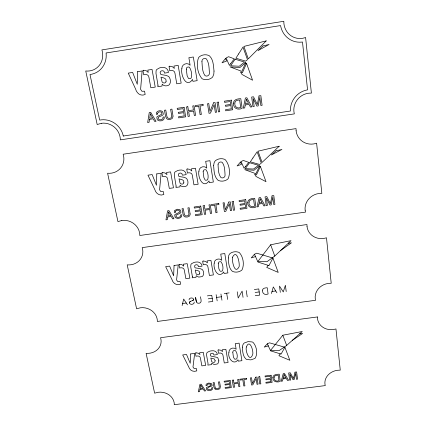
<?xml version="1.0" encoding="UTF-8"?>
<svg xmlns="http://www.w3.org/2000/svg" width="426" height="426" viewBox="0 0 426 426"><rect width="100%" height="100%" fill="white"/><g stroke="black" fill="none" stroke-linecap="round" stroke-linejoin="round"><path stroke-width="0.64" d="M182.136 305.564L183.665 299.047L187.483 304.846M271.437 293.53L273.306 286.922L276.868 292.8M272.928 258.06L268.982 265.584L257.97 262.075L254.46 254.242L256.756 253.188L272.928 258.06L278.21 272.416L266.724 267.395L268.146 265.254M284.893 347.259L281.091 354.075L270.627 350.88L267.336 343.787L269.53 342.829L284.893 347.259L289.834 360.268L278.929 355.71L280.297 353.772M270.659 244.774L257.975 261.394L266.932 261.74L274.77 256.058L291.017 240.653L270.659 244.774L274.77 256.058M282.816 335.225L270.638 350.263L279.158 350.582L286.661 345.443L302.215 331.508L282.816 335.225L286.661 345.443M254.46 254.242L251.228 257.911L255.557 256.558M267.336 343.787L264.237 347.105L268.369 345.885M280.771 250.371L291.437 242.804L288.29 243.241M292.401 340.299L302.598 333.457L299.6 333.851M189.075 299.899C188.862 298.099 191.428 297.566 192.706 298.221A1.502 1.369 5.5 0 1 193.351 298.914L193.335 300.128C192.147 301.182 188.356 301.15 189.751 303.589C190.752 304.654 192.584 304.468 193.654 303.61A1.858 1.688 5.4 0 0 194.165 302.524L194.128 302.045M190.427 301.379L189.591 302.039L189.479 303.056M192.643 300.618L193.329 300.128L193.441 299.201M101.276 123.306L97.187 124.53L85.738 70.993L87.767 71.078A17.333 16.05 57.8 0 0 102.362 51.716L101.889 49.901L283.812 21.3L283.918 23.723A17.695 16.619 -70.8 0 0 304.808 37.754L305.596 37.493L311.395 93.129L310.597 93.108A16.438 15.741 -48.7 0 0 293.924 111.75L294.334 113.88L120.308 139.877L120.239 138.237A16.545 15.554 41 0 0 119.988 136.57A16.151 15.187 41 0 0 101.276 123.3M121.841 220.492L117.938 221.595L107.597 173.233L109.525 173.307A15.916 14.963 36.4 0 0 123.583 155.863L123.146 154.223L296.027 128.615L296.118 130.793M207.355 295.878L211.738 295.287L212.787 301.432L208.42 302.023M224.22 293.562L229.124 292.896M254.338 289.526L258.758 288.929L259.652 295.122L255.249 295.713M216.594 297.423L221.387 296.778M208.25 298.818L212.249 298.275M255.158 292.481L259.189 291.938M182.621 303.52L186.284 303.024M272.033 291.453L275.75 290.953M215.694 388.262L215.103 387.261L214.235 382.5L213.106 382.649L213.964 387.266L214.848 388.885A2.503 2.167 1.3 0 0 215.838 389.428L217.633 389.529L219.31 388.986A2.503 2.173 1.2 0 0 220.066 388.219L220.359 386.451L219.582 381.818L218.447 381.962L219.268 386.733L219.007 387.905A1.512 1.31 1.2 0 1 218.549 388.363L216.36 388.618A1.645 1.427 1.3 0 1 215.694 388.262M196.461 302.018L195.598 297.423C195.917 299.419 195.784 303.892 199.048 303.28C202.43 302.998 200.8 298.722 200.358 296.778M216.131 294.664L217.169 300.847M220.929 294.015L221.951 300.202M226.68 293.226L227.686 299.43M237.234 291.799L238.209 298.008L242.096 291.144L243.049 297.359M246.265 290.58L247.208 296.8M305.16 210.183L305.517 212.111L139.787 235.498L139.739 234.007A15.48 14.319 20.8 0 0 139.515 232.505A15.107 13.978 20.7 0 0 121.841 220.487M280.319 292.337L279.488 286.086L283.269 291.938L285.399 285.282L286.208 291.538M307.034 226.515L306.96 224.545L142.193 247.623L142.588 249.109A14.953 13.754 18.3 0 1 129.035 264.924L127.204 264.85L136.597 308.797L140.33 307.796A14.335 12.796 11.1 0 1 156.928 318.078A14.686 13.11 11.2 0 1 157.279 320.107L157.316 321.46L315.57 300.298L315.24 298.546A14.644 13.158 -14.4 0 1 330.501 283.274L331.22 283.29L326.481 237.772L325.762 237.99A15.251 14.18 -20.8 0 1 307.018 226.52M305.133 210.183A15.411 14.431 -23.1 0 1 321.082 193.361L321.838 193.377L316.614 143.205L315.863 143.445A16.199 15.501 -42.3 0 1 296.097 130.793M218.868 360.875L218.037 363.394A3.062 2.694 1.5 0 1 217.143 364.044L214.076 364.459L211.738 363.208L211.509 364.629L207.877 365.098L208.016 363.319L206.583 355.178L206.743 353.229A3.014 2.662 2.2 0 1 207.403 352.275L209.81 351.141A12.727 11.193 1.8 0 1 211.871 350.806C214.347 350.364 217.244 351.823 217.345 354.576L213.911 355.023C214.113 352.158 208.98 352.914 210.465 355.582A1.251 1.108 2 0 0 211.03 356.115L217.148 357.393A3.264 2.876 1.6 0 1 217.92 358.058L218.868 360.875M157.551 113.817L157.545 114.189L156.358 114.37L156.385 112.959A2.583 2.497 49.2 0 1 156.779 112.134C157.998 110.685 160.373 110.313 162.008 111.239A2.625 2.545 49.5 0 1 162.833 112.065L163.286 114.046A1.976 1.912 49.4 0 1 163.014 114.743C161.88 116.607 157.625 115.947 158.174 118.732C158.919 120.249 161.236 119.972 162.412 119.131A2.045 1.981 47.7 0 0 162.918 118.465L163.046 117.102L164.271 116.921C165.064 120.382 160.224 121.985 157.822 120.212A2.503 2.418 47.3 0 1 157.178 119.482L156.837 117.304A2.226 2.151 47.4 0 1 157.183 116.596L161.608 114.29L161.917 112.874A1.443 1.395 49.5 0 0 161.305 112.134C159.958 111.431 157.561 112.017 157.551 113.817M215.135 360.678L214.821 361.892A1.187 1.044 1.7 0 1 214.326 362.238L213.974 362.324A2.615 2.3 1.7 0 1 212.739 362.217L212.148 361.946A2.061 1.816 1.8 0 1 211.663 361.498L210.817 358.026L214.353 358.99L215.135 360.678M246.377 346.972C245.041 350.422 249.508 363.064 252.677 354.592C253.832 351.232 249.668 338.164 246.377 346.972M214.022 71.078L213.788 74.204L212.787 76.712A5.597 5.453 81.2 0 1 211.924 77.708C209.47 79.683 205.817 80.242 202.882 79.098A5.602 5.453 79.5 0 1 201.764 78.405C197.456 72.984 196.082 64.273 198.516 57.787A5.671 5.49 80.7 0 1 199.379 56.77C201.849 54.757 205.55 54.182 208.516 55.353A5.671 5.485 82.2 0 1 209.645 56.056C213.517 59.912 213.421 65.998 214.022 71.078M213.65 165.544C214.028 170.432 213.99 176.359 217.761 180.006A5.187 5.048 2.5 0 0 218.815 180.629C221.616 181.657 225.035 181.172 227.42 179.383A5.181 5.048 0.9 0 0 228.24 178.483C230.652 172.7 229.406 164.676 225.413 159.856A5.213 5.107 2.2 0 0 224.348 159.218C221.52 158.168 218.059 158.664 215.657 160.49A5.218 5.107 4.3 0 0 214.832 161.406L214.097 162.87L213.65 165.544M157.987 85.168L157.812 86.702L162.008 86.057L162.226 84.146C163.675 86.095 166.475 86.297 168.52 85.253A3.653 3.525 62.8 0 0 169.537 84.375C170.996 82.255 170.538 79.268 169.228 77.191A3.898 3.759 63.5 0 0 168.307 76.297L166.129 75.413L161.172 74.593A1.502 1.443 64.3 0 1 160.495 73.879C158.499 70.428 164.787 69.262 164.479 73.112L168.446 72.5C168.361 69.193 165.171 66.781 161.971 67.43A15.187 14.638 62 0 0 159.59 67.888L156.832 69.433A3.616 3.467 64.2 0 0 156.102 70.711L155.98 73.347L157.987 85.168M228.922 352.451C227.362 357.702 233.602 366.051 237.974 359.784L238.256 361.163L241.909 360.694L239.103 343.138L235.248 343.644L236.153 349.235C233.629 346.583 228.458 348.617 228.922 352.451M317.466 316.949L317.524 318.733A14.463 12.86 -13.2 0 0 335.283 329.122L335.965 328.931L340.262 370.167L339.575 370.151A13.936 11.96 -10.5 0 0 324.937 384.002L325.267 385.594L174.261 404.7L174.239 403.47A13.967 11.944 6.5 0 0 174.064 402.224A13.632 11.656 6.4 0 0 158.195 392.266L154.627 393.182L146.102 353.303L147.849 353.367A14.165 12.519 9.7 0 0 160.9 339.053L160.538 337.712L317.466 316.949M212.052 385.072L212.02 385.471A1.672 1.454 1.9 0 1 211.77 385.993C207.26 386.952 205.241 390.866 211.152 389.268A1.736 1.507 2 0 0 211.61 388.773L211.743 387.756L212.808 387.617C213.224 390.493 209.102 391.27 207.164 390.062A2.125 1.837 2.1 0 1 206.626 389.518L206.376 387.894A1.89 1.635 2.1 0 1 206.69 387.367L210.566 385.652L210.865 384.598A1.225 1.06 2 0 0 210.348 384.044L208.08 384.044L207.27 384.651L207.057 385.573L206.024 385.7L206.077 384.651A2.189 1.896 2.2 0 1 206.434 384.034L208.681 383.043L210.971 383.379A2.226 1.933 2 0 1 211.669 383.996L212.052 385.072M175.448 211.951L175.443 212.292L174.309 212.452L174.346 211.179A2.412 2.295 14.4 0 1 174.729 210.433L177.184 209.23L179.708 209.624A2.46 2.338 14 0 1 180.491 210.375L180.901 212.164A1.848 1.752 13.8 0 1 180.64 212.792C179.538 214.507 175.565 213.809 176.002 216.392C176.742 217.792 178.893 217.505 180.028 216.759A1.917 1.821 13.4 0 0 180.517 216.158L180.645 214.928L181.817 214.763C182.466 218.011 177.882 219.289 175.65 217.734A2.343 2.221 13.8 0 1 175.049 217.074L174.74 215.109A2.082 1.976 13.9 0 1 175.075 214.464L179.309 212.382L179.612 211.104A1.347 1.283 14 0 0 179.037 210.433C177.775 209.821 175.517 210.268 175.448 211.951M228.299 257.954C228.608 262.395 228.586 267.832 232.111 271.074A4.942 4.579 -1.5 0 0 233.118 271.644C235.786 272.576 239.002 272.15 241.318 270.515A4.942 4.579 -2.1 0 0 242.112 269.706C244.46 264.509 243.289 257.091 239.545 252.804A4.968 4.633 -2 0 0 238.533 252.224C235.839 251.271 232.58 251.707 230.248 253.369A4.968 4.633 -1.4 0 0 229.454 254.2L228.746 255.525L228.299 257.954M176.108 186.077L175.933 187.456L179.921 186.881L180.145 185.156C181.561 186.945 184.176 187.078 186.119 186.162A3.381 3.259 17.2 0 0 187.089 185.363C188.489 183.489 188.09 180.741 186.854 178.888A3.61 3.483 17.9 0 0 185.992 178.073L183.931 177.28L179.224 176.534A1.39 1.342 20.6 0 1 178.59 175.89C176.779 172.727 182.647 171.726 182.376 175.203L186.151 174.649C186.066 171.545 182.972 169.5 180.049 170.075A14.069 13.547 17.9 0 0 177.78 170.485L175.145 171.875A3.339 3.222 21.6 0 0 174.442 173.031L174.303 175.405L176.108 186.077M137.518 71.685L137.273 84.289L132.656 72.436L128.253 73.118L135.543 88.912C136.645 93.241 140.612 96.574 145.165 94.503L144.542 91.169L141.938 91.286L140.612 89.338L142.119 70.972L137.518 71.685M242.41 347.126C242.655 351.162 242.655 356.152 245.946 359.022A4.707 4.153 -2.3 0 0 246.899 359.533L250.935 359.869L254.716 358.522A4.702 4.148 -2.6 0 0 255.478 357.787C257.757 353.127 256.654 346.269 253.15 342.472A4.729 4.196 -2.6 0 0 252.192 341.945L248.113 341.604L244.3 342.978A4.729 4.196 -2.3 0 0 243.539 343.729L242.852 344.932L242.41 347.126M192.371 276.554L192.19 277.811L196.003 277.289L196.226 275.723L198.692 277.102L201.913 276.639A3.216 2.966 4.9 0 0 202.845 275.92C204.187 274.248 203.836 271.708 202.675 270.036A3.429 3.168 5 0 0 201.855 269.301L199.9 268.577L195.422 267.901A1.315 1.219 5.9 0 1 194.82 267.31C193.18 264.408 198.67 263.534 198.436 266.692L202.036 266.191C201.945 263.268 198.947 261.532 196.253 262.038A13.371 12.338 5.3 0 0 194.091 262.411L191.572 263.667A3.168 2.934 6.4 0 0 190.891 264.716L190.741 266.868L192.371 276.554M233.491 103.167C232.926 108.183 237.841 110.515 242.144 108.332L240.796 98.704C237.958 98.662 233.453 99.455 233.491 103.167M156.779 173.893L156.438 185.262L152.157 174.564L147.966 175.177L154.75 189.437C155.815 193.516 159.654 196.317 163.845 194.49L163.28 191.482L160.804 191.588L159.564 189.826L161.156 173.254L156.779 173.893M234.848 102.986C234.135 106.351 237.415 109.285 240.674 107.432L239.636 100.014C237.745 100.014 234.886 100.563 234.848 102.986M247.735 202.382C247.186 207.127 252.038 208.942 255.925 207.057L254.711 198.356C252.112 198.372 247.783 198.899 247.735 202.382M201.935 61.493C202.302 66.184 202.148 71.643 204.975 75.599C206.802 76.984 209.672 75.402 209.416 73.07C209.06 68.368 209.219 62.904 206.397 58.921C204.555 57.494 201.652 59.145 201.935 61.493M174.058 265.483L173.632 275.808L169.644 266.096L165.65 266.644L171.987 279.594C173.025 283.45 176.742 285.809 180.613 284.19L180.102 281.458L177.738 281.554L176.572 279.951L178.233 264.908L174.058 265.483M249.029 202.217C248.331 205.412 251.58 207.888 254.535 206.243L253.598 199.538C251.857 199.57 249.119 199.954 249.029 202.217M181.854 68.724C180.438 74.587 186.167 88.922 192.541 79.454L192.914 81.318L197.131 80.668L193.345 56.999L188.883 57.696L190.108 65.242C187.36 61.818 181.423 64.369 181.854 68.724M218.048 164.75C218.352 168.978 218.197 173.952 220.833 177.477C222.521 178.696 225.248 177.386 225.066 175.198C224.774 170.959 224.933 165.98 222.308 162.439C220.604 161.177 217.851 162.546 218.048 164.75M186.29 69.182L187.136 75.743L188.409 78.325A1.672 1.624 71.6 0 0 189.224 78.693L190.534 78.49A1.704 1.656 71.8 0 0 191.205 77.894C192.137 74.529 191.434 70.269 189.49 67.361A1.715 1.661 73.5 0 0 188.659 66.994L187.344 67.196A1.688 1.635 73.3 0 0 186.684 67.798L186.29 69.182M190.71 353.91L190.214 363.266L186.503 354.459L182.69 354.959L188.617 366.701C189.629 370.332 193.212 372.303 196.796 370.876L196.333 368.399L194.08 368.479L192.983 367.026L194.687 353.388L190.71 353.91M198.921 171.252C197.515 176.886 203.074 189.41 208.99 180.944L209.326 182.621L213.341 182.04L209.927 160.693L205.683 161.316L206.786 168.121C204.214 165.086 198.654 167.194 198.921 171.252M262.608 290.069C261.809 293.349 265.174 295.596 268.108 293.983L267.235 287.742C265.632 287.944 262.831 287.848 262.608 290.069M272.874 377.489C272.31 381.558 277.172 382.937 280.26 381.361L279.259 374.182C277.044 374.3 273.066 374.422 272.874 377.489M232.495 257.235C231.728 260.329 234.572 275.414 239.108 266.719C239.918 263.603 237.01 248.433 232.495 257.235M274.051 377.356C273.401 380.237 276.554 381.973 279.009 380.684L278.231 375.157L275.111 375.748L274.051 377.356M173.004 116.074L172.69 117.704A2.945 2.865 48.8 0 1 171.838 118.732L169.91 119.466L167.833 119.339A2.945 2.86 48.6 0 1 166.672 118.609L165.592 116.447L164.452 110.254L165.757 110.057L166.912 116.431L167.631 117.773A1.933 1.88 48.7 0 0 168.414 118.252L169.82 118.327L170.938 117.901A1.779 1.731 48.7 0 0 171.449 117.283L171.71 115.712L170.613 109.322L171.918 109.125L173.004 116.074M203.133 171.673L203.884 177.589L205.071 179.921A1.55 1.507 9.7 0 0 205.843 180.257L207.089 180.076A1.576 1.528 9.5 0 0 207.734 179.538C208.649 176.524 207.994 172.615 206.184 170.033A1.582 1.544 11.5 0 0 205.401 169.697L204.145 169.883A1.555 1.518 11.6 0 0 203.516 170.421L203.133 171.673M214.225 263.119C212.84 268.534 218.245 279.531 223.751 271.921L224.06 273.444L227.889 272.922L224.79 253.55L220.743 254.109L221.744 260.281C219.315 257.576 214.102 259.327 214.225 263.119M190.124 214.006L189.815 215.476A2.758 2.625 11.4 0 1 188.995 216.408L187.158 217.068L185.182 216.951A2.758 2.625 11.7 0 1 184.085 216.291L183.073 214.337L182.046 208.735L183.286 208.559L184.33 214.326L185.001 215.535A1.816 1.725 11.7 0 0 185.741 215.966L188.143 215.652A1.667 1.587 11.4 0 0 188.638 215.093L188.899 213.676L187.909 207.899L189.149 207.723L190.124 214.006M218.234 263.502L218.905 268.875L220.024 270.989A1.475 1.369 1.2 0 0 220.753 271.293L221.946 271.133A1.502 1.39 1.1 0 0 222.558 270.643C223.458 267.927 222.851 264.322 221.158 262.017A1.507 1.4 1.4 0 0 220.412 261.713L219.214 261.878A1.48 1.379 1.4 0 0 218.607 262.373L218.234 263.502M232.788 352.148L233.389 357.015L234.433 358.937A1.406 1.241 -0.7 0 0 235.131 359.209L236.265 359.065A1.427 1.262 -0.8 0 0 236.851 358.623C237.735 356.184 237.165 352.856 235.583 350.806A1.432 1.267 -0.7 0 0 234.875 350.529L233.736 350.678A1.411 1.246 -0.7 0 0 233.155 351.12L232.788 352.148M166.092 81.201L165.762 82.362L164.793 82.948A3.12 3.009 62.9 0 1 163.355 82.809L162.663 82.442A2.46 2.37 62.7 0 1 162.082 81.845L160.985 77.17C163.147 77.846 166.539 77.99 166.092 81.201M183.846 182.498L183.521 183.547L182.594 184.075A2.891 2.785 18.4 0 1 181.231 183.947L180.576 183.617A2.279 2.194 18.3 0 1 180.028 183.079L179.026 178.856C181.007 179.49 184.25 179.511 183.846 182.498M149.462 119.376L149.057 122.342L147.657 122.555L149.265 112.555L150.708 112.336L156.033 121.293L154.739 121.49L153.174 118.817L149.462 119.376M199.778 273.316L199.459 274.269L198.569 274.743A2.748 2.535 5.3 0 1 197.27 274.626L196.652 274.328A2.167 1.997 5.4 0 1 196.13 273.838L195.215 270.009C197.041 270.606 200.14 270.521 199.778 273.316M150.325 113.859L149.696 118.258L152.614 117.816L150.325 113.859M167.711 216.972L167.296 219.656L165.964 219.843L167.583 210.801L168.957 210.604L173.941 218.708L172.711 218.884L171.241 216.467L167.711 216.972M168.579 211.983L167.945 215.961L170.725 215.567L168.579 211.983M245.254 104.934L244.7 107.948L243.278 108.161L245.387 98.007L246.851 97.783L251.787 106.883L250.472 107.08L249.024 104.37L245.254 104.934M199.954 389.423L199.538 391.643L198.319 391.798L199.932 384.332L201.184 384.172L205.593 390.871L204.469 391.015L203.17 389.013L199.954 389.423M246.393 99.333L245.546 103.8L248.512 103.353L246.393 99.333M200.822 385.306L200.183 388.592L202.712 388.267L200.822 385.306M259.019 95.946L257.336 104.546L253.502 96.782L251.665 97.059L252.959 106.708L254.2 106.521L253.081 98.395L256.91 106.111L258.156 105.925L259.839 97.373L260.861 105.515L262.107 105.329L260.856 95.669L259.019 95.946M258.907 203.99L258.358 206.711L257.006 206.908L259.077 197.733L260.472 197.531L265.105 205.753L263.854 205.934L262.491 203.479L258.907 203.99M260.025 198.931L259.189 202.968L262.011 202.563L260.025 198.931M272.044 195.88L270.393 203.644L266.798 196.631L265.052 196.881L266.218 205.598L267.4 205.428L266.388 198.09L269.977 205.06L271.165 204.895L272.821 197.169L273.742 204.528L274.924 204.358L273.796 195.63L272.044 195.88M283.002 378.831L282.475 381.078L281.24 381.233L283.231 373.671L284.499 373.511L288.615 380.296L287.475 380.439L286.267 378.416L283.002 378.831M284.073 374.662L283.274 377.99L285.841 377.66L284.073 374.662M295.026 372.164L293.445 378.565L290.255 372.777L288.663 372.979L289.627 380.168L290.708 380.029L289.866 373.975L293.051 379.731L294.126 379.593L295.719 373.229L296.475 379.294L297.55 379.156L296.618 371.962L295.026 372.164M213.575 102.82L209.97 111.34L208.756 103.55L207.515 103.736L209.017 113.321L210.471 113.103L214.15 104.62L215.338 112.368L216.536 112.187L215.071 102.597L213.575 102.82M246.537 63.378L242.415 72.755L240.488 71.967L242.043 74.481L252.57 80.226L246.537 63.378M245.786 62.611L241.861 71.382L230.067 66.903L239.854 67.553L245.786 62.611M228.805 202.057L225.317 209.752L224.22 202.712L223.038 202.882L224.395 211.541L225.775 211.344L229.337 203.681L230.413 210.684L231.552 210.524L230.226 201.855L228.805 202.057M260.392 166.481L256.42 174.937L254.594 174.223L256.053 176.492L266.016 181.684L260.392 166.481M259.69 165.789L255.898 173.701L244.726 169.649L254.018 170.246L259.69 165.789M255.685 377.196L252.416 383.544L251.51 377.734L250.435 377.867L251.553 385.013L252.815 384.854L256.148 378.538L257.032 384.316L258.071 384.188L256.979 377.031L255.685 377.196M238.576 53.985L235.892 58.224L245.695 61.147L247.485 59.661L242.985 47.084L238.576 53.985M235.12 59.209L230.626 65.79L239.252 66.232L244.588 62.079L235.12 59.209M252.895 158.009L250.323 161.827L259.61 164.468L261.319 163.137L257.128 151.8L252.895 158.009M249.583 162.716L245.269 168.648L253.454 169.053L258.55 165.309L249.583 162.716M230.823 63.463L229.396 65.391L226.115 57.963L228.554 56.706L234.263 58.825L230.823 63.463M245.472 166.55L244.103 168.286L241.036 161.582L243.363 160.453L248.768 162.37L245.472 166.55M225.519 58.495L222.015 62.803L226.557 61.035L225.519 58.495M240.466 162.066L237.106 165.948L241.435 164.356L240.466 162.066M266.186 40.891L248.289 58.847L243.901 46.418L266.186 40.891M279.184 146.235L262.086 162.397L258.002 151.193L279.184 146.235M262.948 45.96L257.98 50.63L269.125 44.448L262.948 45.96M276.085 150.799L271.341 155L281.959 149.441L276.085 150.799M123.62 135.979L123.29 136.075A19.596 18.43 41 0 0 101.537 119.823L99.668 120.116L89.992 74.497L91.553 74.246A21.018 19.463 57.8 0 0 106.117 53.277L106.079 52.957L280.569 25.581L280.729 26.401A21.444 20.139 -70.8 0 0 301.709 42.105L302.492 42.02L307.561 89.87L306.805 90.003A19.905 19.063 -48.7 0 0 290.425 110.27L290.452 111.01L123.62 135.979M143.69 70.247L142.907 70.439L143.716 74.795C145.751 73.895 148.674 74.715 148.919 77.207L150.852 87.767L155.234 87.096L152.039 69.433L147.811 70.088L148.248 72.468L146.166 70.663L143.69 70.247M169.798 66.2L169.005 66.392L169.761 70.769C171.795 69.869 174.74 70.679 174.948 73.187L176.753 83.794L181.156 83.118L178.18 65.386L173.93 66.041L174.335 68.432L172.274 66.621L169.798 66.2M162.657 172.599L161.907 172.77L162.636 176.705C164.516 175.933 167.301 176.545 167.562 178.883L169.308 188.414L173.478 187.813L170.592 171.875L166.571 172.461L166.965 174.607L165.006 172.977L162.657 172.599M187.493 168.973L186.737 169.143L187.419 173.094C189.293 172.317 192.094 172.929 192.323 175.278L193.952 184.847L198.143 184.24L195.454 168.243L191.418 168.829L191.78 170.986L189.842 169.351L187.493 168.973M179.665 264.317L178.952 264.471L179.612 268.039C181.359 267.374 184.011 267.826 184.288 270.02L185.874 278.679L189.852 278.13L187.232 263.662L183.398 264.195L183.755 266.138L181.902 264.663L179.665 264.317M203.356 261.042L202.632 261.197L203.25 264.78C204.991 264.109 207.664 264.557 207.909 266.767L209.39 275.457L213.389 274.908L210.95 260.387L207.095 260.92L207.43 262.874L205.588 261.388L203.356 261.042M196.061 352.856L195.38 353L195.981 356.232C197.595 355.662 200.119 355.971 200.412 358.032L201.849 365.881L205.646 365.386L203.271 352.27L199.613 352.749L199.938 354.512L198.186 353.17L196.061 352.856M218.639 349.906L217.952 350.05L218.511 353.292C220.125 352.723 222.665 353.026 222.936 355.098L224.273 362.973L228.086 362.483L225.876 349.32L222.202 349.799L222.505 351.567L220.764 350.22L218.639 349.906M184.075 107.283L177.179 108.326L177.376 109.503L183.036 108.646L183.526 111.543L178.276 112.336L178.462 113.433L183.712 112.64L184.261 115.888L178.515 116.756L178.707 117.88L185.683 116.831L184.075 107.283M187.818 106.718L186.508 106.915L188.106 116.468L189.41 116.271L188.67 111.82L193.601 111.074L194.331 115.531L195.598 115.339L194.038 105.776L192.765 105.973L193.415 109.935L188.478 110.68L187.818 106.718M203.032 104.418L195.31 105.584L195.497 106.724L198.734 106.234L200.092 114.663L201.36 114.472L200.007 106.042L203.213 105.557L203.032 104.418M218.288 102.107L217.01 102.304L218.463 111.9L219.736 111.708L218.288 102.107M231.345 100.131L224.39 101.186L224.566 102.368L230.269 101.505L230.695 104.423L225.397 105.222L225.562 106.324L230.855 105.526L231.329 108.8L225.535 109.674L225.705 110.808L232.734 109.748L231.345 100.131M200.726 206.067L194.155 207.004L194.341 208.069L199.73 207.297L200.172 209.917L195.167 210.63L195.337 211.621L200.337 210.907L200.838 213.841L195.364 214.624L195.539 215.641L202.18 214.699L200.726 206.067M204.288 205.561L203.042 205.737L204.485 214.369L205.726 214.193L205.055 210.167L209.752 209.496L210.412 213.527L211.621 213.357L210.21 204.714L208.996 204.885L209.587 208.474L204.885 209.139L204.288 205.561M218.772 203.49L211.418 204.539L211.589 205.572L214.672 205.13L215.897 212.75L217.106 212.574L215.886 204.959L218.932 204.523L218.772 203.49M233.288 201.418L232.069 201.589L233.389 210.263L234.598 210.093L233.288 201.418M245.717 199.64L239.098 200.587L239.258 201.652L244.684 200.88L245.067 203.516L240.03 204.235L240.173 205.231L245.211 204.512L245.642 207.473L240.126 208.255L240.28 209.283L246.968 208.33L245.717 199.64M230.12 380.471L224.14 381.233L224.289 382.111L229.199 381.483L229.561 383.645L225.008 384.225L225.146 385.04L229.699 384.46L230.109 386.888L225.125 387.522L225.269 388.363L231.318 387.591L230.12 380.471M233.363 380.056L232.229 380.2L233.421 387.325L234.55 387.181L233.996 383.858L238.278 383.309L238.821 386.638L239.923 386.499L238.757 379.364L237.649 379.507L238.134 382.463L233.858 383.011L233.363 380.056M246.547 378.368L239.859 379.225L239.998 380.072L242.804 379.715L243.816 385.999L244.918 385.86L243.906 379.571L246.686 379.22L246.547 378.368M259.764 376.675L258.657 376.818L259.743 383.975L260.845 383.831L259.764 376.675M271.074 375.231L265.052 375.998L265.18 376.882L270.121 376.249L270.435 378.421L265.851 379.007L265.973 379.832L270.558 379.247L270.909 381.685L265.893 382.324L266.016 383.176L272.107 382.399L271.074 375.231"/></g></svg>
